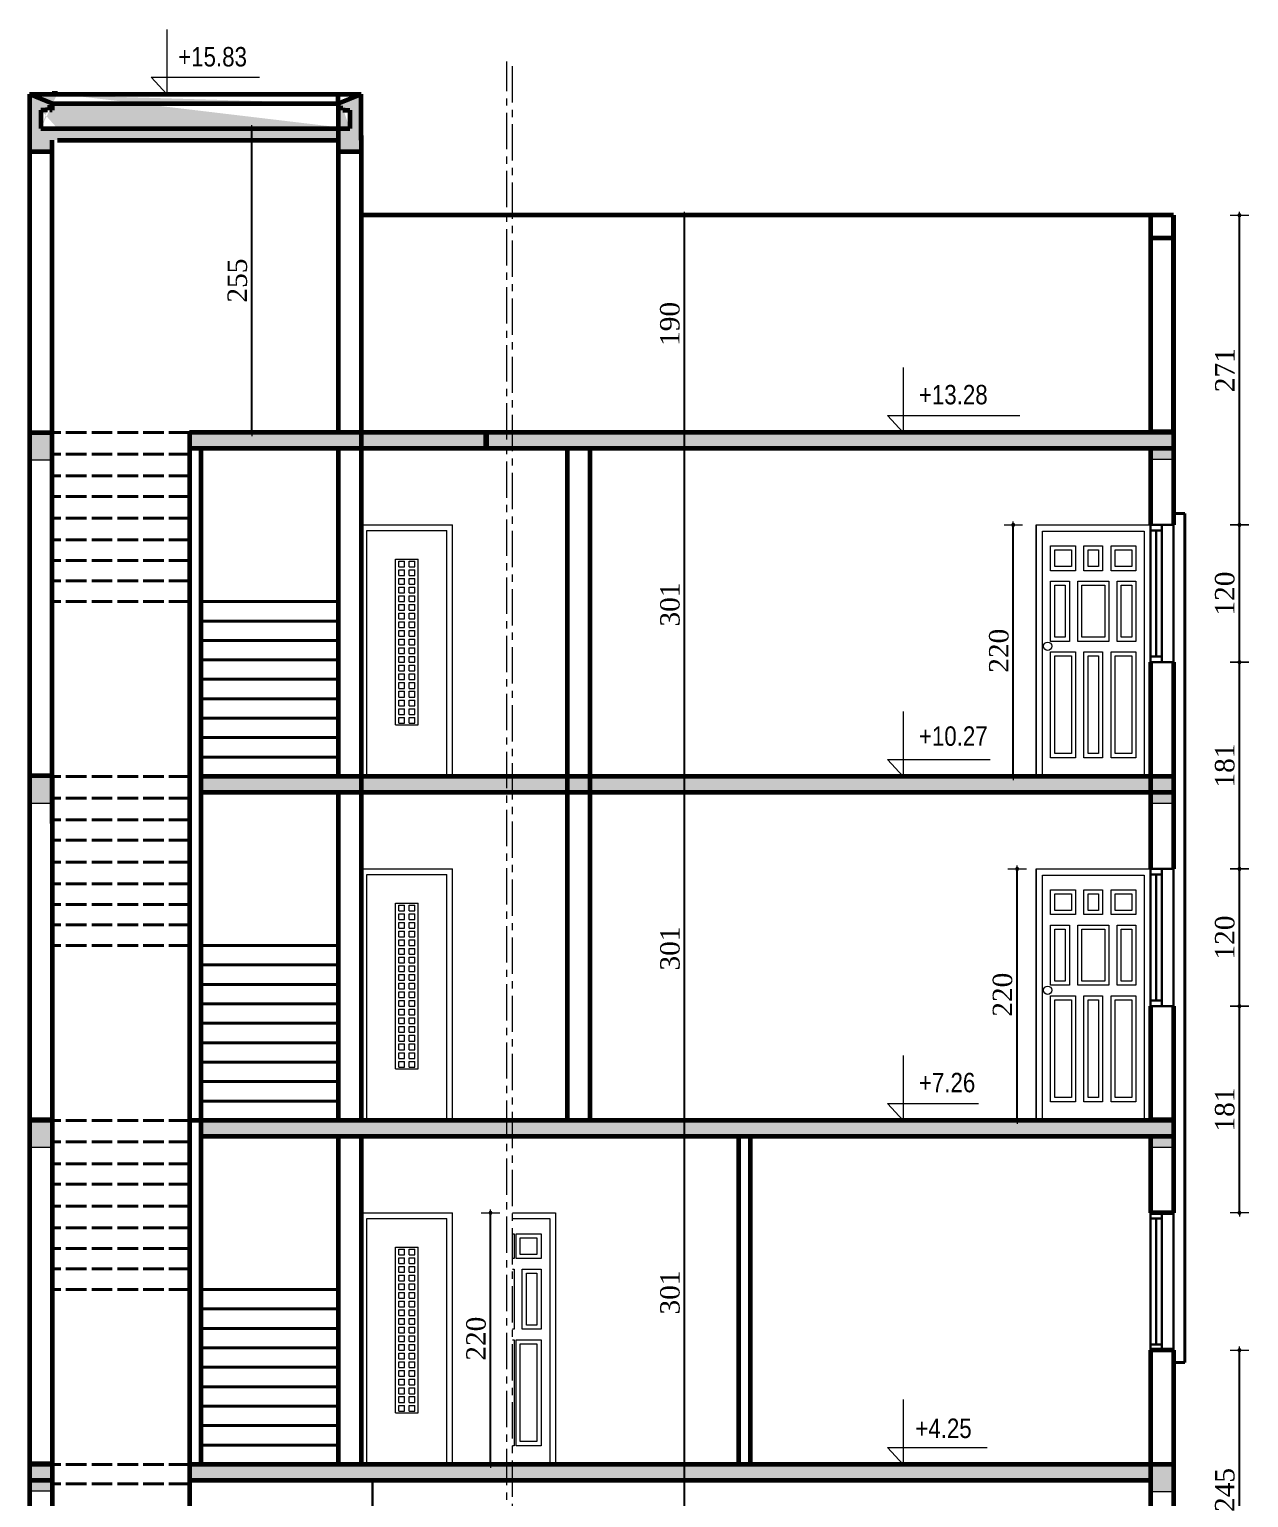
# Model space of a CAD drawing. Header units: millimetres. Extents: x -4146 to 23, y -2153 to 7365.
# Drawn here: x -3915 to -2849, y 4210 to 5494 of the extents above; entities that cross this region are included whole.
import ezdxf

# ---------------------------------------------------------------- set-up
doc = ezdxf.new("R2010")
doc.units = ezdxf.units.MM
doc.linetypes.add('ACAD_ISO02W100', pattern=[15, 12, -3])
doc.linetypes.add('AXES', pattern=[50.8, 31.75, -6.35, 6.35, -6.35])
for name, color, linetype, lineweight in [('.. menuiserie', 40, 'Continuous', 20), ('Cotation', 242, 'Continuous', 20), ('ESC', 111, 'Continuous', 40), ('fin', 73, 'Continuous', 20), ('HA', 8, 'Continuous', 20), ('minuiserue', 3, 'Continuous', 30), ('MUR', 6, 'Continuous', 60)]:
    doc.layers.add(name, color=color, linetype=linetype, lineweight=lineweight)
doc.styles.add('cotation', font='times.ttf', dxfattribs={"height": 17})
doc.styles.add('Technic', font='ARIALN.TTF', dxfattribs={"height": 17})
doc.dimstyles.new('ech-100', dxfattribs={"dimtxt": 17, "dimasz": 0.02, "dimexe": 1.25, "dimexo": 0.625, "dimgap": 4, "dimtad": 1, "dimdec": 0, "dimtxsty": 'cotation', "dimblk": 'cotation', "dimcen": 2, "dimse1": 1, "dimse2": 1, "dimadec": 0, "dimazin": 0, "dimtfac": 1, "dimtdec": 0, "dimtix": 1, "dimtmove": 0, "dimatfit": 3, "dimldrblk": 'cotation', "dimfxl": 1.25, "dimtolj": 1, "dimarcsym": 0})

# ---------------------------------------------------------------- blocks, each defined once
blk = doc.blocks.new('P100X220')
for p, q in [((0, 220), (100, 220)), ((0, 220), (0, 0)), ((0, 0), (0, 220)), ((100, 220), (100, 0)), ((100, 220), (100, 0)), ((5.5, 214.5), (94.5, 214.5)), ((5.5, 0), (5.5, 214.5)), ((94.5, 214.5), (94.5, 0)), ((0, 0), (100, 0))]:
    blk.add_line(p, q)
for points in [[(12.7, 201.8), (34.5, 201.8), (34.5, 180), (12.7, 180)], [(16.4, 198.2), (30.9, 198.2), (30.9, 183.6), (16.4, 183.6)], [(41.8, 201.8), (58.2, 201.8), (58.2, 180), (41.8, 180)], [(45.5, 198.2), (54.5, 198.2), (54.5, 183.6), (45.5, 183.6)], [(65.5, 201.8), (87.3, 201.8), (87.3, 180), (65.5, 180)], [(69.1, 198.2), (83.6, 198.2), (83.6, 183.6), (69.1, 183.6)], [(12.7, 170.9), (29.1, 170.9), (29.1, 118.2), (12.7, 118.2)], [(16.4, 167.3), (25.5, 167.3), (25.5, 121.8), (16.4, 121.8)], [(36.4, 170.9), (63.6, 170.9), (63.6, 118.2), (36.4, 118.2)], [(40, 167.3), (60, 167.3), (60, 121.8), (40, 121.8)], [(70.9, 170.9), (87.3, 170.9), (87.3, 118.2), (70.9, 118.2)], [(74.5, 167.3), (83.6, 167.3), (83.6, 121.8), (74.5, 121.8)], [(12.7, 109.1), (34.5, 109.1), (34.5, 16.4), (12.7, 16.4)], [(16.4, 105.5), (30.9, 105.5), (30.9, 20), (16.4, 20)], [(41.8, 109.1), (58.2, 109.1), (58.2, 16.4), (41.8, 16.4)], [(45.5, 105.5), (54.5, 105.5), (54.5, 20), (45.5, 20)], [(65.5, 109.1), (87.3, 109.1), (87.3, 16.4), (65.5, 16.4)], [(69.1, 105.5), (83.6, 105.5), (83.6, 20), (69.1, 20)]]:
    blk.add_lwpolyline(points, close=True)
blk.add_circle((10.1, 113.9), 3.64)
blk = doc.blocks.new('PORFA8~1')
for p, q in [((118, 36.6), (118, 256.6)), ((118, 256.6), (198, 256.6)), ((123, 36.6), (123, 251.6)), ((123, 251.6), (193, 251.6)), ((193, 36.6), (193, 251.6)), ((198, 36.6), (198, 256.6)), ((148, 226.6), (168, 226.6)), ((148, 81.8), (148, 226.6)), ((151, 225), (156, 225)), ((151, 220), (151, 225)), ((151, 220), (156, 220)), ((156, 220), (156, 225)), ((160, 225), (165, 225)), ((160, 220), (160, 225)), ((160, 220), (165, 220)), ((165, 220), (165, 225)), ((168, 81.8), (168, 226.6)), ((151, 217.4), (156, 217.4)), ((151, 212.4), (151, 217.4)), ((151, 212.4), (156, 212.4)), ((151, 209.8), (156, 209.8)), ((151, 204.8), (151, 209.8)), ((156, 212.4), (156, 217.4)), ((156, 204.8), (156, 209.8)), ((160, 217.4), (165, 217.4)), ((160, 212.4), (160, 217.4)), ((160, 212.4), (165, 212.4)), ((160, 209.8), (165, 209.8)), ((160, 204.8), (160, 209.8)), ((165, 212.4), (165, 217.4)), ((165, 204.8), (165, 209.8)), ((151, 204.8), (156, 204.8)), ((151, 202.2), (156, 202.2)), ((151, 197.2), (151, 202.2)), ((151, 197.2), (156, 197.2)), ((151, 194.6), (156, 194.6)), ((151, 189.6), (151, 194.6)), ((156, 197.2), (156, 202.2)), ((156, 189.6), (156, 194.6)), ((160, 204.8), (165, 204.8)), ((160, 202.2), (165, 202.2)), ((160, 197.2), (160, 202.2)), ((160, 197.2), (165, 197.2)), ((160, 194.6), (165, 194.6)), ((160, 189.6), (160, 194.6)), ((165, 197.2), (165, 202.2)), ((165, 189.6), (165, 194.6)), ((151, 189.6), (156, 189.6)), ((151, 187), (156, 187)), ((151, 182), (151, 187)), ((151, 182), (156, 182)), ((156, 182), (156, 187)), ((160, 189.6), (165, 189.6)), ((160, 187), (165, 187)), ((160, 182), (160, 187)), ((160, 182), (165, 182)), ((165, 182), (165, 187)), ((151, 179.4), (156, 179.4)), ((151, 174.4), (151, 179.4)), ((151, 174.4), (156, 174.4)), ((151, 171.9), (156, 171.9)), ((151, 166.9), (151, 171.9)), ((156, 174.4), (156, 179.4)), ((156, 166.9), (156, 171.9)), ((160, 179.4), (165, 179.4)), ((160, 174.4), (160, 179.4)), ((160, 174.4), (165, 174.4)), ((160, 171.9), (165, 171.9)), ((160, 166.9), (160, 171.9)), ((165, 174.4), (165, 179.4)), ((165, 166.9), (165, 171.9)), ((151, 166.9), (156, 166.9)), ((151, 164.3), (156, 164.3)), ((151, 159.3), (151, 164.3)), ((151, 159.3), (156, 159.3)), ((151, 156.7), (156, 156.7)), ((151, 151.7), (151, 156.7)), ((156, 159.3), (156, 164.3)), ((156, 151.7), (156, 156.7)), ((160, 166.9), (165, 166.9)), ((160, 164.3), (165, 164.3)), ((160, 159.3), (160, 164.3)), ((160, 159.3), (165, 159.3)), ((160, 156.7), (165, 156.7)), ((160, 151.7), (160, 156.7)), ((165, 159.3), (165, 164.3)), ((165, 151.7), (165, 156.7)), ((151, 151.7), (156, 151.7)), ((151, 149.1), (156, 149.1)), ((151, 144.1), (151, 149.1)), ((151, 144.1), (156, 144.1)), ((151, 141.5), (156, 141.5)), ((151, 136.5), (151, 141.5)), ((156, 144.1), (156, 149.1)), ((156, 136.5), (156, 141.5)), ((160, 151.7), (165, 151.7)), ((160, 149.1), (165, 149.1)), ((160, 144.1), (160, 149.1)), ((160, 144.1), (165, 144.1)), ((160, 141.5), (165, 141.5)), ((160, 136.5), (160, 141.5)), ((165, 144.1), (165, 149.1)), ((165, 136.5), (165, 141.5)), ((151, 136.5), (156, 136.5)), ((151, 133.9), (156, 133.9)), ((151, 128.9), (151, 133.9)), ((151, 128.9), (156, 128.9)), ((156, 128.9), (156, 133.9)), ((160, 136.5), (165, 136.5)), ((160, 133.9), (165, 133.9)), ((160, 128.9), (160, 133.9)), ((160, 128.9), (165, 128.9)), ((165, 128.9), (165, 133.9)), ((151, 126.3), (156, 126.3)), ((151, 121.3), (151, 126.3)), ((151, 121.3), (156, 121.3)), ((151, 118.7), (156, 118.7)), ((151, 113.7), (151, 118.7)), ((156, 121.3), (156, 126.3)), ((156, 113.7), (156, 118.7)), ((160, 126.3), (165, 126.3)), ((160, 121.3), (160, 126.3)), ((160, 121.3), (165, 121.3)), ((160, 118.7), (165, 118.7)), ((160, 113.7), (160, 118.7)), ((165, 121.3), (165, 126.3)), ((165, 113.7), (165, 118.7)), ((151, 113.7), (156, 113.7)), ((151, 111.1), (156, 111.1)), ((151, 106.1), (151, 111.1)), ((151, 106.1), (156, 106.1)), ((151, 103.5), (156, 103.5)), ((151, 98.5), (151, 103.5)), ((156, 106.1), (156, 111.1)), ((156, 98.5), (156, 103.5)), ((160, 113.7), (165, 113.7)), ((160, 111.1), (165, 111.1)), ((160, 106.1), (160, 111.1)), ((160, 106.1), (165, 106.1)), ((160, 103.5), (165, 103.5)), ((160, 98.5), (160, 103.5)), ((165, 106.1), (165, 111.1)), ((165, 98.5), (165, 103.5)), ((151, 98.5), (156, 98.5)), ((151, 90.9), (151, 95.9)), ((151, 95.9), (156, 95.9)), ((151, 90.9), (156, 90.9)), ((156, 90.9), (156, 95.9)), ((160, 98.5), (165, 98.5)), ((160, 90.9), (160, 95.9)), ((160, 95.9), (165, 95.9)), ((160, 90.9), (165, 90.9)), ((165, 90.9), (165, 95.9)), ((148, 81.8), (168, 81.8)), ((151, 88.3), (156, 88.3)), ((151, 83.3), (151, 88.3)), ((151, 83.3), (156, 83.3)), ((156, 83.3), (156, 88.3)), ((160, 88.3), (165, 88.3)), ((160, 83.3), (160, 88.3)), ((160, 83.3), (165, 83.3)), ((165, 83.3), (165, 88.3)), ((118, 36.6), (198, 36.6))]:
    blk.add_line(p, q)
blk = doc.blocks.new('cotation')
at = {"layer": 'Cotation'}
h = blk.add_hatch(color=256, dxfattribs=at)
h.paths.add_polyline_path([(57.15, 0), (62.15, 0, 0.41421356), (0, 62.15), (0, 57.15, -0.41421356)])
h.paths.add_polyline_path([(0, -57.15), (0, -62.15, 0.41421356), (62.15, 0), (57.15, 0, -0.41421356)])
h.paths.add_polyline_path([(0, -62.15), (0, -57.15, -0.41421356), (-57.15, 0), (-62.15, 0, 0.41421356)])
h.paths.add_polyline_path([(0, 57.15), (0, 62.15, 0.41421356), (-62.15, 0), (-57.15, 0, -0.41421356)])
for p, q in [((-152.4, 0), (152.4, 0)), ((0, 406.4), (0, -406.4))]:
    blk.add_line(p, q, dxfattribs=at)
for radius, start, end in [(62.15, 0, 180), (62.15, 180, 0), (57.15, 0, 180), (57.15, 180, 0)]:
    blk.add_arc((0, 0), radius, start, end, dxfattribs=at)
blk = doc.blocks.new('*D206')
at = {"layer": 'Defpoints', "color": 0}
for p in [(-2915, 4338.8), (-2857.3, 4338.8), (-2915, 4094.2)]:
    blk.add_point(p, dxfattribs=at)
at = {"layer": 'HA', "color": 0, "lineweight": -2}
blk.add_line((-2857.3, 4094.2), (-2857.3, 4338.8), dxfattribs=at)
at = {"layer": 'HA', "color": 0, "lineweight": -2, "xscale": 0.02, "yscale": 0.02, "zscale": 0.02}
for p, rotation in [((-2857.3, 4338.8), 90), ((-2857.3, 4094.2), 270)]:
    blk.add_blockref('cotation', p, dxfattribs=dict(at, rotation=rotation))
at = {"layer": 'HA', "color": 0, "insert": (-2870, 4216.5), "char_height": 17, "attachment_point": 5, "rotation": 90, "style": 'cotation'}
blk.add_mtext('\\A1;245', dxfattribs=at)
blk = doc.blocks.new('*D207')
at = {"layer": 'Defpoints', "color": 0}
for p in [(-2915, 4639.6), (-2857.3, 4639.6), (-2915, 4458.8)]:
    blk.add_point(p, dxfattribs=at)
at = {"layer": 'HA', "color": 0, "lineweight": -2}
blk.add_line((-2857.3, 4458.8), (-2857.3, 4639.6), dxfattribs=at)
at = {"layer": 'HA', "color": 0, "lineweight": -2, "xscale": 0.02, "yscale": 0.02, "zscale": 0.02}
for p, rotation in [((-2857.3, 4639.6), 90), ((-2857.3, 4458.8), 270)]:
    blk.add_blockref('cotation', p, dxfattribs=dict(at, rotation=rotation))
at = {"layer": 'HA', "color": 0, "insert": (-2870, 4549.2), "char_height": 17, "attachment_point": 5, "rotation": 90, "style": 'cotation'}
blk.add_mtext('\\A1;181', dxfattribs=at)
blk = doc.blocks.new('*D208')
at = {"layer": 'Defpoints', "color": 0}
for p in [(-2915, 4759.6), (-2857.3, 4759.6), (-2915, 4639.6)]:
    blk.add_point(p, dxfattribs=at)
at = {"layer": 'HA', "color": 0, "lineweight": -2}
blk.add_line((-2857.3, 4639.6), (-2857.3, 4759.6), dxfattribs=at)
at = {"layer": 'HA', "color": 0, "lineweight": -2, "xscale": 0.02, "yscale": 0.02, "zscale": 0.02}
for p, rotation in [((-2857.3, 4759.6), 90), ((-2857.3, 4639.6), 270)]:
    blk.add_blockref('cotation', p, dxfattribs=dict(at, rotation=rotation))
at = {"layer": 'HA', "color": 0, "insert": (-2870, 4699.6), "char_height": 17, "attachment_point": 5, "rotation": 90, "style": 'cotation'}
blk.add_mtext('\\A1;120', dxfattribs=at)
blk = doc.blocks.new('*D209')
at = {"layer": 'Defpoints', "color": 0}
for p in [(-2915, 4940.4), (-2857.3, 4940.4), (-2915, 4759.6)]:
    blk.add_point(p, dxfattribs=at)
at = {"layer": 'HA', "color": 0, "lineweight": -2}
blk.add_line((-2857.3, 4759.6), (-2857.3, 4940.4), dxfattribs=at)
at = {"layer": 'HA', "color": 0, "lineweight": -2, "xscale": 0.02, "yscale": 0.02, "zscale": 0.02}
for p, rotation in [((-2857.3, 4940.4), 90), ((-2857.3, 4759.6), 270)]:
    blk.add_blockref('cotation', p, dxfattribs=dict(at, rotation=rotation))
at = {"layer": 'HA', "color": 0, "insert": (-2870, 4850), "char_height": 17, "attachment_point": 5, "rotation": 90, "style": 'cotation'}
blk.add_mtext('\\A1;181', dxfattribs=at)
blk = doc.blocks.new('*D210')
at = {"layer": 'Defpoints', "color": 0}
for p in [(-2915, 5060.4), (-2857.3, 5060.4), (-2915, 4940.4)]:
    blk.add_point(p, dxfattribs=at)
at = {"layer": 'HA', "color": 0, "lineweight": -2}
blk.add_line((-2857.3, 4940.4), (-2857.3, 5060.4), dxfattribs=at)
at = {"layer": 'HA', "color": 0, "lineweight": -2, "xscale": 0.02, "yscale": 0.02, "zscale": 0.02}
for p, rotation in [((-2857.3, 5060.4), 90), ((-2857.3, 4940.4), 270)]:
    blk.add_blockref('cotation', p, dxfattribs=dict(at, rotation=rotation))
at = {"layer": 'HA', "color": 0, "insert": (-2870, 5000.4), "char_height": 17, "attachment_point": 5, "rotation": 90, "style": 'cotation'}
blk.add_mtext('\\A1;120', dxfattribs=at)
blk = doc.blocks.new('*D211')
at = {"layer": 'Defpoints', "color": 0}
for p in [(-2915, 5331.2), (-2857.3, 5331.2), (-2915, 5060.4)]:
    blk.add_point(p, dxfattribs=at)
at = {"layer": 'HA', "color": 0, "lineweight": -2}
blk.add_line((-2857.3, 5060.4), (-2857.3, 5331.2), dxfattribs=at)
at = {"layer": 'HA', "color": 0, "lineweight": -2, "xscale": 0.02, "yscale": 0.02, "zscale": 0.02}
for p, rotation in [((-2857.3, 5331.2), 90), ((-2857.3, 5060.4), 270)]:
    blk.add_blockref('cotation', p, dxfattribs=dict(at, rotation=rotation))
at = {"layer": 'HA', "color": 0, "insert": (-2870, 5195.8), "char_height": 17, "attachment_point": 5, "rotation": 90, "style": 'cotation'}
blk.add_mtext('\\A1;271', dxfattribs=at)
blk = doc.blocks.new('*D215')
at = {"layer": 'Defpoints', "color": 0}
for p in [(-3345, 4238.8), (-3342.4, 4238.8), (-3324.6, 3814.2)]:
    blk.add_point(p, dxfattribs=at)
at = {"layer": 'HA', "color": 0, "lineweight": -2}
blk.add_line((-3342.4, 3814.2), (-3342.4, 4238.8), dxfattribs=at)
at = {"layer": 'HA', "color": 0, "lineweight": -2, "xscale": 0.02, "yscale": 0.02, "zscale": 0.02}
for p, rotation in [((-3342.4, 4238.8), 90), ((-3342.4, 3814.2), 270)]:
    blk.add_blockref('cotation', p, dxfattribs=dict(at, rotation=rotation))
at = {"layer": 'HA', "color": 0, "insert": (-3355, 4026.5), "char_height": 17, "attachment_point": 5, "rotation": 90, "style": 'cotation'}
blk.add_mtext('\\A1;425', dxfattribs=at)
blk = doc.blocks.new('*D216')
at = {"layer": 'Defpoints', "color": 0}
for p in [(-3342.4, 4539.6), (-3342.4, 4539.6), (-3345, 4238.8)]:
    blk.add_point(p, dxfattribs=at)
at = {"layer": 'HA', "color": 0, "lineweight": -2}
blk.add_line((-3342.4, 4238.8), (-3342.4, 4539.6), dxfattribs=at)
at = {"layer": 'HA', "color": 0, "lineweight": -2, "xscale": 0.02, "yscale": 0.02, "zscale": 0.02}
for p, rotation in [((-3342.4, 4539.6), 90), ((-3342.4, 4238.8), 270)]:
    blk.add_blockref('cotation', p, dxfattribs=dict(at, rotation=rotation))
at = {"layer": 'HA', "color": 0, "insert": (-3355, 4389.2), "char_height": 17, "attachment_point": 5, "rotation": 90, "style": 'cotation'}
blk.add_mtext('\\A1;301', dxfattribs=at)
blk = doc.blocks.new('*D217')
at = {"layer": 'Defpoints', "color": 0}
for p in [(-3342.4, 4840.4), (-3342.4, 4840.4), (-3342.4, 4539.6)]:
    blk.add_point(p, dxfattribs=at)
at = {"layer": 'HA', "color": 0, "lineweight": -2}
blk.add_line((-3342.4, 4539.6), (-3342.4, 4840.4), dxfattribs=at)
at = {"layer": 'HA', "color": 0, "lineweight": -2, "xscale": 0.02, "yscale": 0.02, "zscale": 0.02}
for p, rotation in [((-3342.4, 4840.4), 90), ((-3342.4, 4539.6), 270)]:
    blk.add_blockref('cotation', p, dxfattribs=dict(at, rotation=rotation))
at = {"layer": 'HA', "color": 0, "insert": (-3355, 4690), "char_height": 17, "attachment_point": 5, "rotation": 90, "style": 'cotation'}
blk.add_mtext('\\A1;301', dxfattribs=at)
blk = doc.blocks.new('*D218')
at = {"layer": 'Defpoints', "color": 0}
for p in [(-3342.4, 5141.2), (-3342.4, 5141.2), (-3342.4, 4840.4)]:
    blk.add_point(p, dxfattribs=at)
at = {"layer": 'HA', "color": 0, "lineweight": -2}
blk.add_line((-3342.4, 4840.4), (-3342.4, 5141.2), dxfattribs=at)
at = {"layer": 'HA', "color": 0, "lineweight": -2, "xscale": 0.02, "yscale": 0.02, "zscale": 0.02}
for p, rotation in [((-3342.4, 5141.2), 90), ((-3342.4, 4840.4), 270)]:
    blk.add_blockref('cotation', p, dxfattribs=dict(at, rotation=rotation))
at = {"layer": 'HA', "color": 0, "insert": (-3355, 4990.8), "char_height": 17, "attachment_point": 5, "rotation": 90, "style": 'cotation'}
blk.add_mtext('\\A1;301', dxfattribs=at)
blk = doc.blocks.new('*D219')
at = {"layer": 'Defpoints', "color": 0}
for p in [(-3342.4, 5331.2), (-3342.4, 5331.2), (-3342.4, 5141.2)]:
    blk.add_point(p, dxfattribs=at)
at = {"layer": 'HA', "color": 0, "lineweight": -2}
blk.add_line((-3342.4, 5141.2), (-3342.4, 5331.2), dxfattribs=at)
at = {"layer": 'HA', "color": 0, "lineweight": -2, "xscale": 0.02, "yscale": 0.02, "zscale": 0.02}
for p, rotation in [((-3342.4, 5331.2), 90), ((-3342.4, 5141.2), 270)]:
    blk.add_blockref('cotation', p, dxfattribs=dict(at, rotation=rotation))
at = {"layer": 'HA', "color": 0, "insert": (-3355.1, 5236.2), "char_height": 17, "attachment_point": 5, "rotation": 90, "style": 'cotation'}
blk.add_mtext('\\A1;190', dxfattribs=at)
blk = doc.blocks.new('*D222')
at = {"layer": 'Defpoints', "color": 0}
for p in [(-3052.2, 4759.6), (-3051.6, 4759.6), (-3052.2, 4539.6)]:
    blk.add_point(p, dxfattribs=at)
at = {"layer": 'HA', "color": 0, "lineweight": -2}
blk.add_line((-3051.6, 4539.6), (-3051.6, 4759.6), dxfattribs=at)
at = {"layer": 'HA', "color": 0, "lineweight": -2, "xscale": 0.02, "yscale": 0.02, "zscale": 0.02}
for p, rotation in [((-3051.6, 4759.6), 90), ((-3051.6, 4539.6), 270)]:
    blk.add_blockref('cotation', p, dxfattribs=dict(at, rotation=rotation))
at = {"layer": 'HA', "color": 0, "insert": (-3064.3, 4649.6), "char_height": 17, "attachment_point": 5, "rotation": 90, "style": 'cotation'}
blk.add_mtext('\\A1;220', dxfattribs=at)
blk = doc.blocks.new('*D223')
at = {"layer": 'Defpoints', "color": 0}
for p in [(-3055.5, 5060.4), (-3054.9, 5060.4), (-3055.5, 4840.4)]:
    blk.add_point(p, dxfattribs=at)
at = {"layer": 'HA', "color": 0, "lineweight": -2}
blk.add_line((-3054.9, 4840.4), (-3054.9, 5060.4), dxfattribs=at)
at = {"layer": 'HA', "color": 0, "lineweight": -2, "xscale": 0.02, "yscale": 0.02, "zscale": 0.02}
for p, rotation in [((-3054.9, 5060.4), 90), ((-3054.9, 4840.4), 270)]:
    blk.add_blockref('cotation', p, dxfattribs=dict(at, rotation=rotation))
at = {"layer": 'HA', "color": 0, "insert": (-3067.5, 4950.4), "char_height": 17, "attachment_point": 5, "rotation": 90, "style": 'cotation'}
blk.add_mtext('\\A1;220', dxfattribs=at)
blk = doc.blocks.new('*D226')
at = {"layer": 'Defpoints', "color": 0}
for p in [(-3720.5, 5407), (-3710.4, 5407), (-3710.4, 5141.2)]:
    blk.add_point(p, dxfattribs=at)
at = {"layer": 'HA', "color": 0, "lineweight": -2}
blk.add_line((-3720.5, 5141.2), (-3720.5, 5407), dxfattribs=at)
at = {"layer": 'HA', "color": 0, "lineweight": -2, "xscale": 0.02, "yscale": 0.02, "zscale": 0.02}
for p, rotation in [((-3720.5, 5407), 90), ((-3720.5, 5141.2), 270)]:
    blk.add_blockref('cotation', p, dxfattribs=dict(at, rotation=rotation))
at = {"layer": 'HA', "color": 0, "insert": (-3733.2, 5274.1), "char_height": 17, "attachment_point": 5, "rotation": 90, "style": 'cotation'}
blk.add_mtext('\\A1;255', dxfattribs=at)
blk = doc.blocks.new('*D328')
at = {"layer": 'Defpoints', "color": 0}
for p in [(-3545, 4458.8), (-3511.9, 4458.8), (-3545, 4238.8)]:
    blk.add_point(p, dxfattribs=at)
at = {"layer": 'HA', "color": 0, "lineweight": -2}
blk.add_line((-3511.9, 4238.8), (-3511.9, 4458.8), dxfattribs=at)
at = {"layer": 'HA', "color": 0, "lineweight": -2, "xscale": 0.02, "yscale": 0.02, "zscale": 0.02}
for p, rotation in [((-3511.9, 4458.8), 90), ((-3511.9, 4238.8), 270)]:
    blk.add_blockref('cotation', p, dxfattribs=dict(at, rotation=rotation))
at = {"layer": 'HA', "color": 0, "insert": (-3524.5, 4348.8), "char_height": 17, "attachment_point": 5, "rotation": 90, "style": 'cotation'}
blk.add_mtext('\\A1;220', dxfattribs=at)

msp = doc.modelspace()

# ---------------------------------------------------------------- hatches: boundary and pattern name
at = {"layer": 'HA'}
h = msp.add_hatch(color=256, dxfattribs=at)
h.paths.add_polyline_path([(-3641.017, 5423.215), (-3635.017, 5423.215)], flags=17)
edge = h.paths.add_edge_path()
edge.add_line((-3915.017, 5387.014), (-3895.017, 5387.014))
edge.add_line((-3895.017, 4799.399), (-3895.017, 5397.014))
edge.add_line((-3890.314, 5397.014), (-3645.017, 5397.014))
edge.add_line((-3890.314, 5407.014), (-3635.017, 5407.014))
edge.add_line((-3895.017, 5438.014), (-3890.314, 5438.014))
edge.add_line((-3905.017, 5407.014), (-3890.314, 5407.014))
edge.add_line((-3905.017, 5423.216), (-3905.017, 5407.014))
edge.add_line((-3899.134, 5423.215), (-3905.017, 5423.216))
edge.add_line((-3899.133, 5425.371), (-3899.134, 5423.215))
edge.add_line((-3897.163, 5425.371), (-3899.133, 5425.371))
edge.add_line((-3897.163, 5423.215), (-3897.163, 5425.371))
edge.add_line((-3895.017, 5423.215), (-3897.163, 5423.215))
edge.add_line((-3895.017, 5429.028), (-3895.017, 5423.215))
edge.add_line((-3915.017, 5437.014), (-3895.017, 5429.028))
edge.add_line((-3915.017, 5437.014), (-3915.017, 5387.014))
edge.add_line((-3645.017, 5428.014), (-3645.017, 5438.014))
edge.add_line((-3645.017, 5387.014), (-3625.017, 5387.014))
edge.add_line((-3625.017, 5401.014), (-3625.017, 5100.214))
edge.add_line((-3625.017, 5397.014), (-3625.017, 5437.014))
edge.add_line((-3635.017, 5423.215), (-3635.017, 5407.014))
edge.add_line((-3641.017, 5425.215), (-3641.017, 5423.215))
edge.add_line((-3643.017, 5425.215), (-3641.017, 5425.215))
edge.add_line((-3643.017, 5423.215), (-3643.017, 5425.215))
edge.add_line((-3645.017, 5423.215), (-3643.017, 5423.215))
edge.add_line((-3641.017, 5423.215), (-3635.017, 5423.215))
edge.add_line((-3645.017, 5429.028), (-3645.017, 5423.215))
edge.add_line((-3625.017, 5437.014), (-3645.017, 5429.028))
for points in [[(-3625.017, 5437.014), (-3645.017, 5429.028), (-3645.017, 5423.215), (-3643.017, 5423.215), (-3643.017, 5425.215), (-3641.017, 5425.215), (-3641.017, 5423.215), (-3635.017, 5423.215), (-3635.017, 5407.014), (-3890.314, 5407.014), (-3905.017, 5407.014), (-3905.017, 5423.216), (-3899.134, 5423.215), (-3899.133, 5425.371), (-3897.163, 5425.371), (-3897.163, 5423.215), (-3895.017, 5423.215), (-3895.017, 5429.028), (-3915.017, 5437.014), (-3915.017, 5387.014), (-3895.017, 5387.014), (-3895.017, 5397.014), (-3890.314, 5397.014), (-3645.017, 5397.014), (-3645.017, 5387.014), (-3625.017, 5387.014), (-3625.017, 5401.014)], [(-3895.017, 5126.929), (-3895.017, 5140.929), (-3915.017, 5140.929), (-3915.017, 5116.929), (-3895.017, 5116.929)], [(-3518.223, 5141.214), (-3775.017, 5141.214), (-3775.017, 5127.214), (-3518.223, 5127.214)], [(-3513.223, 5141.214), (-3518.223, 5141.214), (-3518.223, 5127.214), (-3513.223, 5127.214)], [(-2915.017, 5127.741), (-2915.017, 5141.741), (-2935.017, 5141.741), (-2935.017, 5117.741), (-2915.017, 5117.741)], [(-3895.017, 4826.926), (-3895.017, 4840.926), (-3915.017, 4840.926), (-3915.017, 4816.926), (-3895.017, 4816.926)], [(-2915.017, 4826.414), (-2915.017, 4840.414), (-2935.017, 4840.414), (-2935.017, 4816.414), (-2915.017, 4816.414)], [(-3895.017, 4526.141), (-3895.017, 4540.141), (-3915.017, 4540.141), (-3915.017, 4516.141), (-3895.017, 4516.141)], [(-2915.017, 4526.141), (-2915.017, 4540.141), (-2935.017, 4540.141), (-2935.017, 4516.141), (-2915.017, 4516.141)], [(-3895.017, 4225.341), (-3895.017, 4239.341), (-3915.017, 4239.341), (-3915.017, 4215.341), (-3895.017, 4215.341)], [(-2915.017, 4224.814), (-2915.017, 4238.814), (-2935.017, 4238.814), (-2935.017, 4214.814), (-2915.017, 4214.814)]]:
    msp.add_hatch(color=256, dxfattribs=at).paths.add_polyline_path(points)
h = msp.add_hatch(color=256, dxfattribs=at)
h.paths.add_polyline_path([(-2915.017, 5127.214), (-2915.017, 5141.214), (-3513.223, 5141.214), (-3513.223, 5127.214)])
h.paths.add_polyline_path([(-2935.017, 4826.414), (-2935.017, 4840.414), (-3425.012, 4840.414), (-3425.012, 4826.414)])
h.paths.add_polyline_path([(-2935.017, 4826.414), (-2915.017, 4826.414), (-2915.017, 4840.414), (-2935.017, 4840.414)])
h.paths.add_polyline_path([(-3425.012, 4840.414), (-3445.012, 4840.414), (-3445.012, 4826.414), (-3425.012, 4826.414)])
h.paths.add_polyline_path([(-3513.223, 4840.414), (-3513.223, 4826.414), (-3445.012, 4826.414), (-3445.012, 4840.414)])
h.paths.add_polyline_path([(-3625.017, 4840.414), (-3625.017, 4826.414), (-3518.223, 4826.414), (-3518.223, 4840.414)])
h.paths.add_polyline_path([(-3513.223, 4826.414), (-3513.223, 4840.414), (-3518.223, 4840.414), (-3518.223, 4826.414)])
h.paths.add_polyline_path([(-3765.017, 4840.414), (-3765.017, 4826.414), (-3625.017, 4826.414), (-3625.017, 4840.414)])
h.paths.add_polyline_path([(-2915.017, 4525.614), (-2915.017, 4539.614), (-3513.223, 4539.614), (-3513.223, 4525.614)])
h.paths.add_polyline_path([(-3513.223, 4539.614), (-3518.223, 4539.614), (-3518.223, 4525.614), (-3513.223, 4525.614)])
h.paths.add_polyline_path([(-3765.017, 4539.614), (-3765.017, 4525.614), (-3518.223, 4525.614), (-3518.223, 4539.614)])
h.paths.add_polyline_path([(-2935.017, 4224.814), (-2935.017, 4238.814), (-3513.223, 4238.814), (-3513.223, 4224.814)])
h.paths.add_polyline_path([(-3513.223, 4238.814), (-3518.223, 4238.814), (-3518.223, 4224.814), (-3513.223, 4224.814)])
h.paths.add_polyline_path([(-3518.223, 4224.814), (-3518.223, 4238.814), (-3775.017, 4238.814), (-3775.017, 4224.814)])
h.paths.add_polyline_path([(-3513.223, 3814.214), (-3513.223, 3800.214), (-2995.017, 3800.214), (-2995.017, 3814.214), (-3010.017, 3814.214)])
h.paths.add_polyline_path([(-3518.223, 3814.214), (-3765.017, 3814.214), (-3765.017, 3800.214), (-3518.223, 3800.214)])
h.paths.add_polyline_path([(-3518.223, 3800.214), (-3513.223, 3800.214), (-3513.223, 3814.214), (-3518.223, 3814.214)])

# ---------------------------------------------------------------- linework, layer by layer
at = {"layer": '.. menuiserie'}
for p, q in [((-3492.58, 4458.814), (-3455.012, 4458.814)), ((-3455.012, 4458.814), (-3455.012, 4238.814)), ((-3455.012, 4458.814), (-3455.012, 4238.814)), ((-3492.58, 4453.814), (-3460.012, 4453.814)), ((-3460.012, 4453.814), (-3460.012, 4238.814)), ((-3455.012, 4453.36), (-3455.012, 4238.814)), ((-3513.223, 4238.814), (-3463.223, 4238.814))]:
    msp.add_line(p, q, dxfattribs=at)
for points in [[(-3492.58, 4440.632), (-3491.376, 4440.632), (-3491.376, 4418.814), (-3492.58, 4418.814)], [(-3492.58, 4409.723), (-3491.376, 4409.723), (-3491.376, 4356.996), (-3492.58, 4356.996)], [(-3492.58, 4347.905), (-3491.376, 4347.905), (-3491.376, 4255.178), (-3492.58, 4255.178)]]:
    msp.add_lwpolyline(points, dxfattribs=at)
for points in [[(-3489.558, 4440.632), (-3467.74, 4440.632), (-3467.74, 4418.814), (-3489.558, 4418.814)], [(-3485.921, 4436.996), (-3471.376, 4436.996), (-3471.376, 4422.451), (-3485.921, 4422.451)], [(-3484.103, 4409.723), (-3467.74, 4409.723), (-3467.74, 4356.996), (-3484.103, 4356.996)], [(-3480.467, 4406.087), (-3471.376, 4406.087), (-3471.376, 4360.632), (-3480.467, 4360.632)], [(-3489.558, 4347.905), (-3467.74, 4347.905), (-3467.74, 4255.178), (-3489.558, 4255.178)], [(-3485.921, 4344.269), (-3471.376, 4344.269), (-3471.376, 4258.814), (-3485.921, 4258.814)]]:
    msp.add_lwpolyline(points, close=True, dxfattribs=at)
at = {"layer": 'ESC', "linetype": 'ACAD_ISO02W100', "lineweight": 40, "ltscale": 1.5}
for p, q in [((-3775.017, 5141.199), (-3895.017, 5141.199)), ((-3775.017, 5122.414), (-3895.017, 5122.414)), ((-3775.017, 5103.414), (-3895.017, 5103.414)), ((-3775.017, 5085.414), (-3895.017, 5085.414)), ((-3775.017, 5066.414), (-3895.017, 5066.414)), ((-3775.017, 5047.414), (-3895.017, 5047.414)), ((-3775.017, 5029.414), (-3895.017, 5029.414)), ((-3775.017, 5011.414), (-3895.017, 5011.414)), ((-3775.017, 4993.414), (-3895.017, 4993.414)), ((-3775.017, 4840.399), (-3895.017, 4840.399)), ((-3775.017, 4821.614), (-3895.017, 4821.614)), ((-3775.017, 4802.614), (-3895.017, 4802.614)), ((-3775.017, 4784.614), (-3895.017, 4784.614)), ((-3775.017, 4765.614), (-3895.017, 4765.614)), ((-3775.017, 4746.614), (-3895.017, 4746.614)), ((-3775.017, 4728.614), (-3895.017, 4728.614)), ((-3775.017, 4710.614), (-3895.017, 4710.614)), ((-3775.017, 4692.614), (-3895.017, 4692.614)), ((-3775.017, 4539.599), (-3895.017, 4539.599)), ((-3775.017, 4520.814), (-3895.017, 4520.814)), ((-3775.017, 4501.814), (-3895.017, 4501.814)), ((-3775.017, 4483.814), (-3895.017, 4483.814)), ((-3775.017, 4464.814), (-3895.017, 4464.814)), ((-3775.017, 4445.814), (-3895.017, 4445.814)), ((-3775.017, 4427.814), (-3895.017, 4427.814)), ((-3775.017, 4409.814), (-3895.017, 4409.814)), ((-3775.017, 4391.814), (-3895.017, 4391.814)), ((-3775.017, 4238.814), (-3895.017, 4238.814)), ((-3775.017, 4221.814), (-3895.017, 4221.814))]:
    msp.add_line(p, q, dxfattribs=at)
at = {"layer": 'ESC'}
for p, q in [((-2905.055, 5070.414), (-2915.017, 5070.414)), ((-2905.055, 4328.126), (-2905.055, 5070.414)), ((-3645.017, 4993.414), (-3765.017, 4993.414)), ((-3645.017, 4976.414), (-3765.017, 4976.414)), ((-3645.017, 4959.414), (-3765.017, 4959.414)), ((-3645.017, 4942.414), (-3765.017, 4942.414)), ((-3645.017, 4925.414), (-3765.017, 4925.414)), ((-3645.017, 4908.414), (-3765.017, 4908.414)), ((-3645.017, 4891.414), (-3765.017, 4891.414)), ((-3645.017, 4891.414), (-3765.017, 4891.414)), ((-3645.017, 4874.414), (-3765.017, 4874.414)), ((-3645.017, 4857.414), (-3765.017, 4857.414)), ((-3645.017, 4692.614), (-3765.017, 4692.614)), ((-3645.017, 4675.614), (-3765.017, 4675.614)), ((-3645.017, 4658.614), (-3765.017, 4658.614)), ((-3645.017, 4641.614), (-3765.017, 4641.614)), ((-3645.017, 4624.614), (-3765.017, 4624.614)), ((-3645.017, 4607.614), (-3765.017, 4607.614)), ((-3645.017, 4590.614), (-3765.017, 4590.614)), ((-3645.017, 4590.614), (-3765.017, 4590.614)), ((-3645.017, 4573.614), (-3765.017, 4573.614)), ((-3645.017, 4556.614), (-3765.017, 4556.614)), ((-3645.017, 4391.814), (-3765.017, 4391.814)), ((-3645.017, 4374.814), (-3765.017, 4374.814)), ((-3645.017, 4357.814), (-3765.017, 4357.814)), ((-3645.017, 4340.814), (-3765.017, 4340.814)), ((-2915.055, 4328.126), (-2905.055, 4328.126)), ((-3645.017, 4323.814), (-3765.017, 4323.814)), ((-3645.017, 4306.814), (-3765.017, 4306.814)), ((-3645.017, 4289.814), (-3765.017, 4289.814)), ((-3645.017, 4289.814), (-3765.017, 4289.814)), ((-3645.017, 4272.814), (-3765.017, 4272.814)), ((-3645.017, 4255.814), (-3765.017, 4255.814)), ((-3645.017, 4238.814), (-3765.017, 4238.814))]:
    msp.add_line(p, q, dxfattribs=at)
at = {"layer": 'fin', "linetype": 'AXES'}
for p, q in [((-3497.58, 3814.214), (-3497.58, 5465.576)), ((-3492.58, 3550.214), (-3492.58, 5465.576))]:
    msp.add_line(p, q, dxfattribs=at)
at = {"layer": 'HA'}
for p, q in [((-3794.968, 5493.789), (-3794.968, 5437.014)), ((-3794.968, 5437.014), (-3808.525, 5451.853)), ((-3808.525, 5451.853), (-3758.815, 5451.853)), ((-3758.815, 5451.853), (-3713.727, 5451.853)), ((-3151.223, 5197.989), (-3151.223, 5141.214)), ((-3151.223, 5141.214), (-3164.78, 5156.053)), ((-3164.78, 5156.053), (-3115.07, 5156.053)), ((-3115.07, 5156.053), (-3049.16, 5156.053)), ((-3895.017, 5116.929), (-3915.017, 5116.929)), ((-2915.017, 5117.741), (-2935.017, 5117.741)), ((-3151.223, 4897.189), (-3151.223, 4840.414)), ((-3151.223, 4840.414), (-3164.78, 4855.253)), ((-3164.78, 4855.253), (-3115.07, 4855.253)), ((-3115.07, 4855.253), (-3075.038, 4855.253)), ((-3895.017, 4816.926), (-3915.017, 4816.926)), ((-2915.017, 4816.941), (-2935.017, 4816.941)), ((-3151.223, 4596.389), (-3151.223, 4539.614)), ((-3151.223, 4539.614), (-3164.78, 4554.453)), ((-3164.78, 4554.453), (-3115.07, 4554.453)), ((-3115.07, 4554.453), (-3085.347, 4554.453)), ((-3895.017, 4516.141), (-3915.017, 4516.141)), ((-2915.017, 4516.141), (-2935.017, 4516.141)), ((-3151.223, 4295.589), (-3151.223, 4238.814)), ((-3151.223, 4238.814), (-3164.78, 4253.653)), ((-3164.78, 4253.653), (-3115.07, 4253.653)), ((-3115.07, 4253.653), (-3077.661, 4253.653)), ((-2915.017, 4224.814), (-2915.017, 4214.814)), ((-3895.017, 4215.341), (-3915.017, 4215.341)), ((-2915.017, 4214.814), (-2935.017, 4214.814))]:
    msp.add_line(p, q, dxfattribs=at)
at = {"layer": 'minuiserue'}
for p, q in [((-2935.017, 5060.414), (-2915.017, 5060.414)), ((-2935.017, 5060.414), (-2915.017, 5060.414)), ((-2935.017, 5060.414), (-2935.017, 4940.414)), ((-2925.017, 4940.414), (-2925.017, 5060.414)), ((-2915.017, 4940.414), (-2915.017, 5060.414)), ((-2925.017, 5055.414), (-2935.017, 5055.414)), ((-2930.017, 5055.414), (-2930.017, 4945.414)), ((-2935.017, 4945.414), (-2925.017, 4945.414)), ((-2935.017, 4940.414), (-2915.017, 4940.414)), ((-2935.017, 4940.414), (-2915.017, 4940.414)), ((-2935.017, 4759.614), (-2915.017, 4759.614)), ((-2935.017, 4759.614), (-2915.017, 4759.614)), ((-2935.017, 4759.614), (-2935.017, 4639.614)), ((-2925.017, 4754.614), (-2935.017, 4754.614)), ((-2930.017, 4754.614), (-2930.017, 4644.614)), ((-2925.017, 4639.614), (-2925.017, 4759.614)), ((-2915.017, 4639.614), (-2915.017, 4759.614)), ((-2935.017, 4644.614), (-2925.017, 4644.614)), ((-2935.017, 4639.614), (-2915.017, 4639.614)), ((-2935.017, 4639.614), (-2915.017, 4639.614)), ((-2935.017, 4458.814), (-2915.017, 4458.814)), ((-2935.017, 4458.814), (-2935.017, 4338.814)), ((-2925.017, 4338.814), (-2925.017, 4458.814)), ((-2915.017, 4338.814), (-2915.017, 4458.814)), ((-2925.017, 4453.814), (-2935.017, 4453.814)), ((-2930.017, 4453.814), (-2930.017, 4343.814)), ((-2935.017, 4343.814), (-2925.017, 4343.814)), ((-2935.017, 4338.814), (-2915.017, 4338.814)), ((-3615.017, 4224.814), (-3615.017, 3814.214))]:
    msp.add_line(p, q, dxfattribs=at)
at = {"layer": 'MUR'}
for p, q in [((-3915.017, 5437.014), (-3915.017, 4498.614)), ((-3915.017, 5437.014), (-3895.017, 5429.028)), ((-3915.017, 5437.014), (-3915.017, 5387.014)), ((-3895.017, 5438.014), (-3890.314, 5438.014)), ((-3890.314, 5437.014), (-3625.017, 5437.014)), ((-3645.017, 5428.014), (-3645.017, 5438.014)), ((-3625.017, 5437.014), (-3645.017, 5429.028)), ((-3625.017, 5397.014), (-3625.017, 5437.014)), ((-3905.017, 5423.216), (-3905.017, 5407.014)), ((-3899.134, 5423.215), (-3905.017, 5423.216)), ((-3899.133, 5425.371), (-3899.134, 5423.215)), ((-3897.163, 5425.371), (-3899.133, 5425.371)), ((-3897.163, 5423.215), (-3897.163, 5425.371)), ((-3895.017, 5423.215), (-3897.163, 5423.215)), ((-3895.017, 5429.028), (-3895.017, 5423.215)), ((-3895.017, 5429.028), (-3645.017, 5429.028)), ((-3645.017, 5429.028), (-3645.017, 5423.215)), ((-3645.017, 5428.014), (-3645.017, 5141.214)), ((-3645.017, 5423.215), (-3643.017, 5423.215)), ((-3643.017, 5423.215), (-3643.017, 5425.215)), ((-3643.017, 5425.215), (-3641.017, 5425.215)), ((-3641.017, 5425.215), (-3641.017, 5423.215)), ((-3641.017, 5423.215), (-3635.017, 5423.215)), ((-3641.017, 5423.215), (-3635.017, 5423.215)), ((-3641.017, 5423.215), (-3635.017, 5423.215)), ((-3635.017, 5423.215), (-3635.017, 5407.014)), ((-3905.017, 5407.014), (-3890.314, 5407.014)), ((-3890.314, 5407.014), (-3635.017, 5407.014)), ((-3895.017, 4799.399), (-3895.017, 5397.014)), ((-3890.314, 5397.014), (-3645.017, 5397.014)), ((-3625.017, 5401.014), (-3625.017, 5100.214)), ((-3915.017, 5387.014), (-3895.017, 5387.014)), ((-3645.017, 5387.014), (-3625.017, 5387.014)), ((-2925.017, 5331.214), (-3625.017, 5331.214)), ((-2915.017, 5331.214), (-2935.017, 5331.214)), ((-2935.017, 5331.214), (-2935.017, 5141.214)), ((-2915.017, 5141.214), (-2915.017, 5331.214)), ((-2915.017, 5331.214), (-2915.017, 5060.414)), ((-2915.017, 5311.214), (-2935.017, 5311.214)), ((-3895.017, 5140.929), (-3915.017, 5140.929)), ((-3775.017, 5141.214), (-3775.017, 4840.414)), ((-2915.017, 5141.214), (-3775.017, 5141.214)), ((-2915.017, 5141.741), (-2935.017, 5141.741)), ((-2915.017, 5127.214), (-3775.017, 5127.214)), ((-3765.017, 5127.214), (-3765.017, 4840.414)), ((-3645.017, 5127.214), (-3645.017, 4840.414)), ((-3625.017, 5127.214), (-3625.017, 4539.614)), ((-3445.012, 5127.214), (-3445.012, 4539.614)), ((-3425.012, 5127.214), (-3425.012, 4539.614)), ((-2935.017, 5127.214), (-2935.017, 5060.414)), ((-2935.017, 4940.414), (-2935.017, 4759.614)), ((-2915.017, 4940.414), (-2915.017, 4759.614)), ((-3895.017, 4840.926), (-3915.017, 4840.926)), ((-3895.017, 4840.414), (-3895.017, 4539.614)), ((-3775.017, 4840.414), (-3775.017, 4539.614)), ((-3765.017, 4840.414), (-3765.017, 4539.614)), ((-2915.017, 4840.414), (-3765.017, 4840.414)), ((-2915.017, 4840.414), (-2935.017, 4840.414)), ((-2915.017, 4826.414), (-3765.017, 4826.414)), ((-3645.017, 4826.414), (-3645.017, 4539.614)), ((-2935.017, 4639.614), (-2935.017, 4539.614)), ((-2915.017, 4639.614), (-2915.017, 4539.614)), ((-3895.017, 4540.141), (-3915.017, 4540.141)), ((-3915.017, 4539.614), (-3915.017, 4238.814)), ((-3895.017, 4539.614), (-3915.017, 4539.614)), ((-3895.017, 4539.614), (-3895.017, 4238.814)), ((-3775.017, 4539.614), (-3775.017, 4238.814)), ((-2915.017, 4539.614), (-3775.017, 4539.614)), ((-3765.017, 4539.614), (-3765.017, 4238.814)), ((-2915.017, 4540.141), (-2935.017, 4540.141)), ((-2915.017, 4539.614), (-2915.017, 4458.814)), ((-2915.017, 4525.614), (-3765.017, 4525.614)), ((-3645.017, 4525.614), (-3645.017, 4238.814)), ((-3625.017, 4525.614), (-3625.017, 4238.814)), ((-3295.012, 4525.614), (-3295.012, 4238.814)), ((-3285.012, 4525.614), (-3285.012, 4238.814)), ((-2935.017, 4525.614), (-2935.017, 4458.814)), ((-2915.017, 4458.814), (-2935.017, 4458.814)), ((-2915.017, 4338.814), (-2935.017, 4338.814)), ((-2935.017, 4338.814), (-2935.017, 4094.214)), ((-2915.017, 4338.814), (-2915.017, 4094.214)), ((-3895.017, 4239.341), (-3915.017, 4239.341)), ((-3915.017, 4238.814), (-3915.017, 3536.214)), ((-3895.017, 4238.814), (-3915.017, 4238.814)), ((-3895.017, 4238.814), (-3895.017, 3536.214)), ((-3775.017, 4238.814), (-3775.017, 3536.214)), ((-2915.017, 4238.814), (-3775.017, 4238.814)), ((-2935.017, 4238.814), (-2935.017, 4094.214)), ((-2915.017, 4238.814), (-2935.017, 4238.814)), ((-2915.017, 4238.814), (-2915.017, 4094.214)), ((-3895.017, 4224.814), (-3915.017, 4224.814)), ((-2935.017, 4224.814), (-3775.017, 4224.814))]:
    msp.add_line(p, q, dxfattribs=at)
at = {"layer": 'MUR', "ltscale": 5}
msp.add_line((-3915.017, 5437.014), (-3890.314, 5437.014), dxfattribs=at)

# ---------------------------------------------------------------- block references
at = {"layer": '.. menuiserie'}
for name, p in [('PORFA8~1', (-3743.039, 4803.823)), ('P100X220', (-3035.017, 4840.414)), ('PORFA8~1', (-3743.039, 4503.023)), ('P100X220', (-3035.017, 4539.614)), ('PORFA8~1', (-3743.039, 4202.223))]:
    msp.add_blockref(name, p, dxfattribs=at)

# ---------------------------------------------------------------- texts
at = {"layer": 'HA', "char_height": 17, "attachment_point": 1, "style": 'Technic'}
for s, insert in [('+15.83', (-3784.939, 5478.346)), ('+13.28', (-3137.451, 5182.889)), ('+10.27', (-3137.437, 4884.258)), ('+7.26', (-3137.437, 4581.292)), ('+4.25', (-3140.585, 4278.954))]:
    msp.add_mtext_dynamic_manual_height_columns(s, width=43.68538, gutter_width=12.5, heights=[0], dxfattribs=dict(at, insert=insert))

# ---------------------------------------------------------------- dimensions: what is measured, and where the dimension line sits
at = {"layer": 'HA'}
dim = msp.add_linear_dim(base=(-3720.529, 5407.014), p1=(-3710.445, 5141.214), p2=(-3710.445, 5407.014), angle=90, text='255', dimstyle='ech-100', dxfattribs=at)
dim.commit()
dim.dimension.update_dxf_attribs({"geometry": '*D226', "text_midpoint": (-3733.176, 5274.114)})
for base, p1, p2, picture, middle in [((-3342.389, 5331.214), (-3342.389, 5141.214), (-3342.389, 5331.214), '*D219', (-3355.06, 5236.214)), ((-2857.342, 5331.214), (-2915.017, 5060.414), (-2915.017, 5331.214), '*D211', (-2870.014, 5195.814)), ((-3342.389, 5141.214), (-3342.389, 4840.414), (-3342.389, 5141.214), '*D218', (-3355.036, 4990.814)), ((-2857.342, 5060.414), (-2915.017, 4940.414), (-2915.017, 5060.414), '*D210', (-2869.989, 5000.414)), ((-2857.342, 4940.414), (-2915.017, 4759.614), (-2915.017, 4940.414), '*D209', (-2869.989, 4850.014)), ((-3342.389, 4840.414), (-3342.389, 4539.614), (-3342.389, 4840.414), '*D217', (-3355.036, 4690.014)), ((-2857.342, 4759.614), (-2915.017, 4639.614), (-2915.017, 4759.614), '*D208', (-2869.989, 4699.614)), ((-2857.342, 4639.614), (-2915.017, 4458.814), (-2915.017, 4639.614), '*D207', (-2869.989, 4549.214)), ((-3342.389, 4539.614), (-3345.017, 4238.814), (-3342.389, 4539.614), '*D216', (-3355.036, 4389.214)), ((-2857.342, 4338.814), (-2915.017, 4094.214), (-2915.017, 4338.814), '*D206', (-2869.989, 4216.514)), ((-3342.389, 4238.814), (-3324.587, 3814.214), (-3345.017, 4238.814), '*D215', (-3355.036, 4026.514))]:
    dim = msp.add_linear_dim(base=base, p1=p1, p2=p2, angle=90, dimstyle='ech-100', override={"dimtmove": 1}, dxfattribs=at)
    dim.commit()
    dim.dimension.update_dxf_attribs({"geometry": picture, "text_midpoint": middle})
for base, p1, p2, picture, middle in [((-3054.889, 5060.394), (-3055.459, 4840.394), (-3055.459, 5060.394), '*D223', (-3067.536, 4950.394)), ((-3051.618, 4759.594), (-3052.189, 4539.594), (-3052.189, 4759.594), '*D222', (-3064.265, 4649.594)), ((-3511.897, 4458.814), (-3545.017, 4238.814), (-3545.017, 4458.814), '*D328', (-3524.544, 4348.814))]:
    dim = msp.add_linear_dim(base=base, p1=p1, p2=p2, angle=90, dimstyle='ech-100', dxfattribs=at)
    dim.commit()
    dim.dimension.update_dxf_attribs({"geometry": picture, "text_midpoint": middle})

doc.saveas('drawing.dxf')
